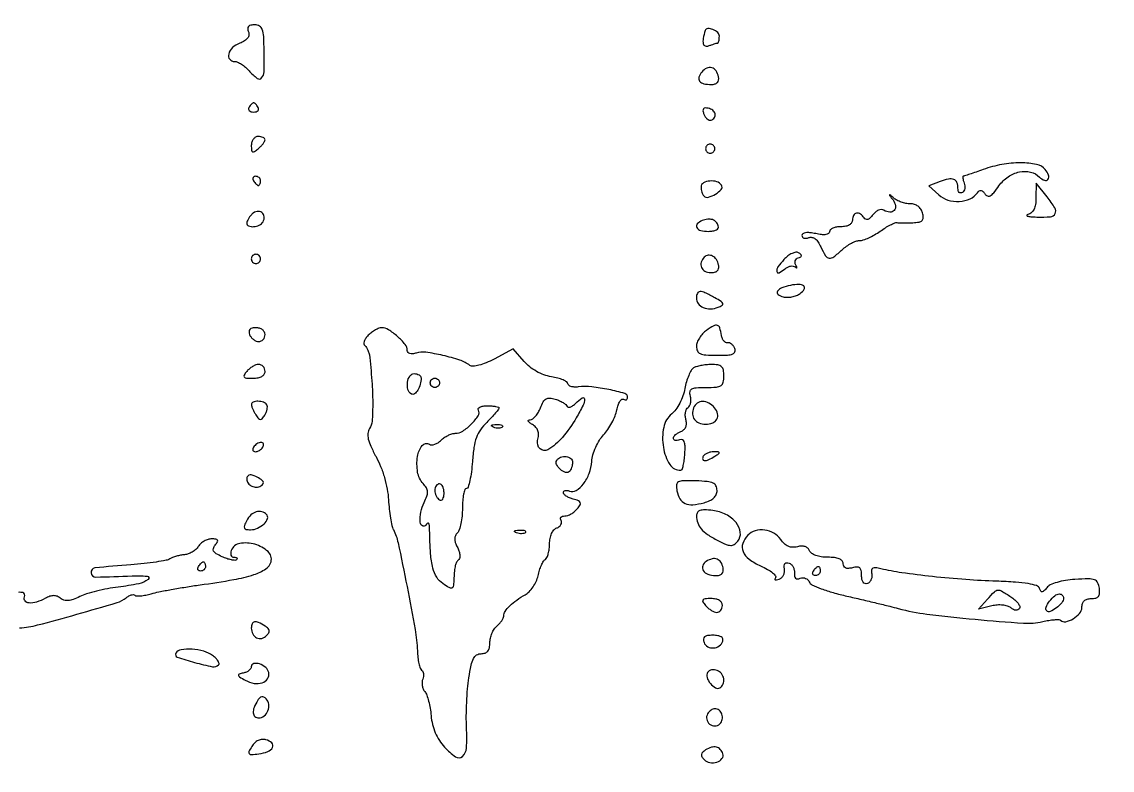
# Model space of a CAD drawing. Extents: x 0 to 4160, y 0 to 3120.
# Drawn here: x 3334 to 3571.6, y 1508.6 to 1671.6 of the extents above; entities that cross this region are included whole.
import ezdxf

# ---------------------------------------------------------------- set-up
doc = ezdxf.new("R2010")
doc.units = 0

msp = doc.modelspace()

# ---------------------------------------------------------------- linework, layer by layer
for points in [[(4159.499279, 606.274193, 0.000001), (4159.667734, 974.478125, 0.000057), (4159.806661, 1380.08378, 0.000034), (4159.883999, 1862.25), (4160, 3120), (3296.563358, 3120), (2433.126717, 3120)], [(757.647081, 3119.740147, 0.000002), (520.492565, 3119.487217, 0.4139)], [(1964.75, 0.149832, 0.000016), (2717.930904, 0.232101, 0.000028), (3351.473438, 0.357111)], [(3333.5, 1539.59841, 0.044841), (3337.420825, 1540.254184, 0.005312), (3345.944679, 1542.576262, 0.003169), (3354.762386, 1545.139821, 0.101208), (3356.733245, 1546.193576, -0.043219), (3357.277152, 1546.570767, -0.059604), (3357.823913, 1546.802508, -0.075097), (3358.291785, 1546.864585, -0.194238), (3358.599439, 1546.733894, 0.194146), (3358.987418, 1546.569001, 0.026825), (3359.880784, 1546.600533, 0.027507), (3360.984194, 1546.760442, 0.020097), (3362.18757, 1547.053794, -0.019977), (3363.842072, 1547.457539, -0.005028), (3366.566868, 1547.97972, -0.005124), (3369.69618, 1548.513795, -0.005148), (3372.831062, 1548.982764, 0.008651), (3380.192774, 1550.13685, 0.035549), (3384.571938, 1551.226504, 0.06412), (3387.157755, 1552.453369, 0.188161), (3388.29518, 1554.020767, 0.27924), (3387.636662, 1556.236969, 0.115113), (3384.790686, 1557.821958, 0.111876), (3381.481857, 1558.007776, 0.265396), (3379.638374, 1556.5, 0.066923), (3379.502351, 1555.926204, 0.114556), (3379.565342, 1555.440625, 0.152337), (3379.813169, 1555.120954, 0.153432), (3380.198051, 1555, -0.046371), (3380.597523, 1554.962873, -0.137582), (3380.841971, 1554.842127, -0.260149), (3380.902298, 1554.665735, -0.152649), (3380.795893, 1554.462559, -0.217024), (3380.429849, 1554.325624, -0.033915), (3379.646286, 1554.433845, -0.032517), (3378.68027, 1554.701262, -0.023117), (3377.637042, 1555.119513, -0.02549), (3376.36153, 1555.78112, -0.127045), (3375.794147, 1556.344884, -0.218263), (3375.7308, 1556.939817, -0.092516), (3376.13026, 1557.656954, 0.036874), (3376.614661, 1558.336895, 0.271892), (3376.620151, 1558.719586, 0.238184), (3376.279918, 1558.94569, 0.02973), (3375.36733, 1559, 0.076238), (3374.57193, 1558.878011, 0.052694), (3373.735166, 1558.514671, 0.052293), (3372.985236, 1557.979927, 0.07115), (3372.447599, 1557.347815, -0.069768), (3371.903698, 1556.704763, -0.047909), (3371.132791, 1556.138321, -0.047817), (3370.265974, 1555.727717, -0.068426), (3369.435133, 1555.550475, 0.028412), (3368.591722, 1555.439912, 0.021782), (3367.686572, 1555.227296, 0.022224), (3366.854792, 1554.952843, 0.047642), (3366.249382, 1554.654126, -0.092257), (3365.420116, 1554.332883, -0.008669), (3363.256295, 1553.96534, -0.01088), (3360.638796, 1553.625379, -0.00835), (3357.766963, 1553.364188, 0.007584), (3349.928703, 1552.663397, 0.411915), (3349.070946, 1551.613437, 0.391924), (3350.118156, 1550.681424, 0.007543), (3358, 1550.956422, -0.0362), (3361.281524, 1550.882879, -0.670163), (3361.500061, 1550.16416, -0.123468), (3359.472837, 1549.211149, -0.01857), (3355, 1548.504826, 0.016649), (3352.681634, 1548.147842, 0.014186), (3350.263801, 1547.621249, 0.014418), (3348.090493, 1547.015906, 0.038763), (3346.600173, 1546.424156, -0.026858), (3345.178372, 1545.820084, -0.066085), (3344.072309, 1545.577303, -0.091891), (3343.17782, 1545.666303, -0.102933), (3342.414095, 1546.071295, 0.077158), (3341.708363, 1546.493098, 0.096619), (3340.961135, 1546.638402, 0.081881), (3340.120458, 1546.499301, 0.041028), (3339.129664, 1546.069394, -0.044541), (3337.190381, 1545.244046, -0.094053), (3335.574745, 1545.039724, -0.211013), (3334.71686, 1545.483822, -0.266985), (3334.581065, 1546.350657, 0.175712), (3334.592133, 1546.947741, 0.258609), (3334.211865, 1547.291717, 0.084389), (3333.253791, 1547.350061, 0.013396)]]:
    msp.add_lwpolyline(points, format="xyb")
for points in [[(3383.373911, 1669.467987, -0.123337), (3383.462114, 1668.74244, -0.132882), (3383.192317, 1668.083607, -0.096389), (3382.533709, 1667.499264, -0.042579), (3381.4809, 1666.992738, 0.097296), (3379.919965, 1666.019968, 0.136424), (3379.068281, 1664.625648, 0.242079), (3379.292533, 1663.507057, 0.228329), (3380.345012, 1663, -0.105367), (3380.98636, 1662.863329, -0.036283), (3381.826608, 1662.4125, -0.034148), (3382.70814, 1661.765355, -0.033439), (3383.5, 1661, 0.041555), (3385.305516, 1659.310654, 0.408084), (3386.246453, 1659.410581, 0.166137), (3386.765284, 1660.785572, 0.011432), (3386.801891, 1665, 0.008798), (3386.693012, 1668.425537, 0.070098), (3386.3959, 1669.975974, 0.180148), (3385.787365, 1670.71967, 0.132912), (3384.75142, 1671, 0.050785), (3383.896311, 1670.912921, 0.160221), (3383.402828, 1670.629907, 0.196384), (3383.231625, 1670.152783, 0.080948)], [(3482.923489, 1669.75, 0.025201), (3482.478799, 1667.98343, 0.103804), (3482.490488, 1666.886664, 0.260728), (3482.914846, 1666.410204, 0.176675), (3483.658912, 1666.422607, -0.0085), (3484.265661, 1666.64368, -0.010175), (3484.84443, 1666.830391, -0.009031), (3485.336313, 1666.968458, -0.063984), (3485.581787, 1667, 0.281131), (3485.743194, 1667.098541, 0.050709), (3485.87715, 1667.440625, 0.041645), (3485.969675, 1667.925219, 0.026361), (3486, 1668.5, 0.214838), (3485.637516, 1669.304685, 0.084798), (3484.581941, 1669.959322, 0.099615), (3483.481816, 1670.167882, 0.326564)], [(3482.158761, 1660.691296, 0.095224), (3481.554812, 1659.593217, 0.247694), (3481.705076, 1658.731511, 0.178066), (3482.598885, 1658.171013, 0.051962), (3484.239991, 1658, 0.066169), (3485.040249, 1658.106371, 0.137579), (3485.576558, 1658.4262, 0.152048), (3485.836009, 1658.952728, 0.087123), (3485.823324, 1659.667134, 0.099168), (3485.285623, 1660.978027, 0.179732), (3484.359912, 1661.650414, 0.184943), (3483.240542, 1661.545752, 0.105157)], [(3383.5, 1653, 0.146489), (3383.397987, 1652.620597, 0.191582), (3383.538811, 1652.29375, 0.134005), (3383.925364, 1652.072951, 0.063222), (3384.5, 1652, 0.063222), (3385.074636, 1652.072951, 0.134005), (3385.461189, 1652.29375, 0.191582), (3385.602013, 1652.620597, 0.146489), (3385.5, 1653, 0.025622), (3385.235369, 1653.382847, 0.032351), (3384.951311, 1653.70625, 0.033983), (3384.686704, 1653.937141, 0.163822), (3384.5, 1654, 0.163822), (3384.313296, 1653.937141, 0.033983), (3384.048689, 1653.70625, 0.032351), (3383.764631, 1653.382847, 0.025622)], [(3482.626714, 1651.530385, 0.055764), (3482.93439, 1650.936235, 0.07296), (3483.343966, 1650.483049, 0.090133), (3483.787707, 1650.234569, 0.16457), (3484.198207, 1650.232736, 0.160765), (3484.931061, 1650.779007, 0.216905), (3485.0806, 1651.581414, 0.172162), (3484.561494, 1652.366996, 0.110591), (3483.556328, 1652.822649, 0.063478), (3482.893064, 1652.874843, 0.228595), (3482.53038, 1652.677779, 0.200672), (3482.430496, 1652.246378, 0.049503)], [(3384, 1644.710889, 0.024807), (3384.050821, 1643.687166, 0.263084), (3384.28261, 1643.358137, 0.264713), (3384.682787, 1643.3882, 0.025052), (3385.5, 1644, 0.025778), (3386.074172, 1644.528781, 0.030189), (3386.559375, 1645.088027, 0.031446), (3386.904084, 1645.60131, 0.132905), (3387, 1645.955778, 0.199516), (3386.887123, 1646.227394, 0.085332), (3386.559375, 1646.457843, 0.065335), (3386.074157, 1646.614389, 0.045432), (3385.5, 1646.666667, 0.129492), (3384.927966, 1646.515993, 0.100696), (3384.440625, 1646.092157, 0.088825), (3384.112897, 1645.45814, 0.075115)], [(3483, 1644, 0.099038), (3483.076342, 1643.618362, 0.097945), (3483.29375, 1643.29375, 0.097945), (3483.618362, 1643.076342, 0.099038), (3484, 1643, 0.099038), (3484.381638, 1643.076342, 0.097945), (3484.70625, 1643.29375, 0.097945), (3484.923658, 1643.618362, 0.099038), (3485, 1644, 0.099038), (3484.923658, 1644.381638, 0.097945), (3484.70625, 1644.70625, 0.097945), (3484.381638, 1644.923658, 0.099038), (3484, 1645, 0.099038), (3483.618362, 1644.923658, 0.097945), (3483.29375, 1644.70625, 0.097945), (3483.076342, 1644.381638, 0.099038)], [(3543.5, 1639.471164, -0.002341), (3541.941348, 1638.917872, -0.003473), (3540.570135, 1638.448999, -0.001562), (3539.39742, 1638.061145, -0.068641), (3539.143011, 1638.015056, 0.38719), (3539.041467, 1637.914406, 0.047341), (3539.056362, 1637.573205, 0.036691), (3539.158833, 1637.096155, 0.020371), (3539.349337, 1636.532025, -0.066719), (3539.493102, 1635.926665, -0.072258), (3539.466258, 1635.321649, -0.081026), (3539.279146, 1634.809536, -0.126981), (3538.956326, 1634.473008, -0.140339), (3538.593297, 1634.370691, -0.191249), (3538.280921, 1634.49621, -0.138024), (3538.070016, 1634.850883, -0.065634), (3538, 1635.381966, 0.093016), (3537.763901, 1636.640112, 0.212965), (3537.092629, 1637.304357, 0.143653), (3535.91924, 1637.392671, 0.03768), (3534.090272, 1636.855724), (3531.680545, 1635.946274), (3533.823443, 1633.949861, 0.116063), (3535.790022, 1632.826657, 0.085628), (3538.288827, 1632.532951, 0.088851), (3540.656298, 1633.089965, 0.141529), (3542.25, 1634.403972, -0.07782), (3542.640869, 1634.819, -0.205657), (3543.02764, 1634.919566, -0.165225), (3543.42834, 1634.711584, -0.047921), (3543.866118, 1634.157609, 0.158919), (3544.407876, 1633.717178, 0.225131), (3545.017821, 1633.763306, 0.091519), (3545.796119, 1634.420042, 0.017152), (3546.934212, 1635.907609, -0.08601), (3548.929181, 1637.882826, -0.099413), (3551.378301, 1638.949188, -0.112447), (3553.810469, 1638.921277, -0.138365), (3555.783333, 1637.816667, 0.101626), (3556.848137, 1637.114707, 0.339885), (3557.602521, 1637.327542, 0.255371), (3557.732776, 1638.248593, 0.083483), (3557.020056, 1639.475834, 0.173455), (3555.140367, 1640.588772, 0.047895), (3551.669731, 1640.920779, 0.04416), (3547.552569, 1640.555006, 0.042254)], [(3384.5, 1637, 0.029505), (3384.768994, 1636.617226, 0.035638), (3385.066025, 1636.29375, 0.038439), (3385.34829, 1636.065539, 0.151918), (3385.559017, 1636, 0.210953), (3385.727648, 1636.07446, 0.081139), (3385.870461, 1636.29375, 0.061769), (3385.967655, 1636.617151, 0.042167), (3386, 1637, 0.105053), (3385.918938, 1637.381556, 0.099167), (3385.688914, 1637.70625, 0.09642), (3385.345238, 1637.923877, 0.093332), (3384.940983, 1638, 0.108972), (3384.586039, 1637.921712, 0.182303), (3384.3746, 1637.70625, 0.161196), (3384.343488, 1637.3821, 0.082592)], [(3482, 1635.666667, 0.041747), (3482.046572, 1635.109847, 0.036035), (3482.185498, 1634.539502, 0.03767), (3482.389115, 1634.038853, 0.081132), (3482.631483, 1633.70185, 0.268987), (3483.611265, 1633.44135, 0.070989), (3485.159064, 1634.109313, 0.075887), (3486.394624, 1635.151355, 0.329241), (3486.468991, 1636.050173, 0.184064), (3485.479571, 1636.807293, 0.093955), (3483.90031, 1636.968546, 0.106703), (3482.512928, 1636.542104, 0.27138)], [(3555.004967, 1633.323324, -0.035013), (3554.900691, 1631.86864, -0.077238), (3554.576927, 1630.80594, -0.104374), (3554.026768, 1630.093976, -0.112799), (3553.25, 1629.689326, 0.212087), (3553.023353, 1629.508434, 0.471639), (3553.098289, 1629.332266, 0.052), (3553.86947, 1629.189299, 0.011996), (3555.190983, 1629.116001, 0.027505), (3558.166813, 1629.186176, 0.261674), (3559.185686, 1629.869024, 0.263837), (3559.127753, 1631.089343, 0.027866), (3557.409781, 1633.500495), (3555.009934, 1636.5)], [(3523.846786, 1632.839028, -0.116524), (3524.397058, 1631.584205, -0.231134), (3524.111036, 1630.562749, -0.235041), (3523.136524, 1630.1715, -0.118971), (3521.848296, 1630.593758, 0.148758), (3521.313315, 1630.735058, 0.08958), (3520.667043, 1630.59338, 0.075248), (3520.008991, 1630.194703, 0.061203), (3519.444297, 1629.592934, -0.040404), (3518.869889, 1628.927532, -0.112507), (3518.348092, 1628.604864, -0.187872), (3517.901606, 1628.623477, -0.152195), (3517.536984, 1628.940159, 0.101019), (3516.765007, 1629.760673, 0.199147), (3515.906636, 1629.95385, 0.22916), (3515.249822, 1629.482632, 0.125129), (3515, 1628.5, -0.140575), (3514.822179, 1627.88002, -0.118484), (3514.333333, 1627.4, -0.088208), (3513.543379, 1627.09863, -0.04716), (3512.5, 1627, 0.041259), (3511.542824, 1626.920882, 0.06074), (3510.734375, 1626.68291, 0.079851), (3510.185496, 1626.333442, 0.21431), (3510, 1625.920545, -0.251119), (3509.784926, 1625.519319, -0.112318), (3509.207808, 1625.300129, -0.063474), (3508.268883, 1625.288396, -0.025486), (3507, 1625.5, 0.02594), (3505.753353, 1625.706732, 0.06044), (3504.808428, 1625.69892, 0.103291), (3504.216223, 1625.492859, 0.263371), (3504, 1625.11084, 0.165518), (3504.119802, 1624.758855, 0.151022), (3504.433797, 1624.537104, 0.10869), (3504.911603, 1624.489847, 0.062195), (3505.476756, 1624.629454, -0.142373), (3506.18072, 1624.688416, -0.113691), (3506.877266, 1624.372588, -0.082079), (3507.539191, 1623.669006, -0.040919), (3508.137271, 1622.598069, 0.028293), (3509.142425, 1620.686511, 0.229331), (3509.947894, 1620.159643, 0.200748), (3510.931611, 1620.4296, 0.021494), (3512.769625, 1622, -0.033938), (3513.711908, 1622.765382, -0.032043), (3514.766765, 1623.4125, -0.033654), (3515.775753, 1623.861776, -0.088136), (3516.553816, 1624, 0.081254), (3517.373707, 1624.134124, 0.024977), (3518.544285, 1624.593878, 0.024262), (3519.823263, 1625.247918, 0.024393), (3521.030492, 1626.021712, -0.015575), (3522.177356, 1626.785671, -0.020252), (3523.275147, 1627.408383, -0.018333), (3524.212358, 1627.848255, -0.144087), (3524.684863, 1627.903291, 0.034787), (3525.156282, 1627.855657, 0.006226), (3526.040865, 1627.839108, 0.006697), (3527.079607, 1627.846525, 0.006004), (3528.15638, 1627.881579, 0.030976), (3529.512159, 1628.026494, 0.154581), (3530.183976, 1628.372118, 0.204463), (3530.430294, 1628.979022, 0.05956), (3530.289749, 1630, 0.08173), (3529.923051, 1630.823624, 0.088329), (3529.319363, 1631.46111, 0.086162), (3528.51912, 1631.862105, 0.073286), (3527.583369, 1632, -0.048699), (3526.644668, 1632.091646, -0.035224), (3525.629594, 1632.367188, -0.035827), (3524.693323, 1632.770902, -0.062455), (3523.998228, 1633.25, 0.002125), (3523.165654, 1633.986102, 0.526174), (3523.083651, 1633.96525, 0.253244), (3523.102531, 1633.834131, 0.001552)], [(3384.2, 1629.8, 0.030136), (3383.740756, 1629.28179, 0.031128), (3383.3525, 1628.7175, 0.032763), (3383.080761, 1628.188996, 0.102712), (3383, 1627.8, 0.306585), (3383.413821, 1627.188547, 0.115882), (3384.48623, 1627.026342, 0.089934), (3385.737757, 1627.359282, 0.145471), (3386.553851, 1628.087132, 0.166422), (3386.805935, 1629.194882, 0.212009), (3386.287295, 1630.092572, 0.201298), (3385.245754, 1630.3384, 0.156226)], [(3482.25, 1628.333333, 0.104495), (3481.193609, 1627.627946, 0.334991), (3481.092635, 1626.839276, 0.205092), (3481.938054, 1626.200476, 0.0607), (3483.583333, 1626, 0.038154), (3484.610835, 1626.078521, 0.086414), (3485.347269, 1626.326613, 0.146345), (3485.730167, 1626.711485, 0.206343), (3485.770833, 1627.1875, 0.105913), (3485.265195, 1628.044994, 0.128789), (3484.482895, 1628.547307, 0.110386), (3483.456004, 1628.644899, 0.063931)], [(3384, 1620, 0.099038), (3384.076342, 1619.618362, 0.097945), (3384.29375, 1619.29375, 0.097945), (3384.618362, 1619.076342, 0.099038), (3385, 1619, 0.099038), (3385.381638, 1619.076342, 0.097945), (3385.70625, 1619.29375, 0.097945), (3385.923658, 1619.618362, 0.099038), (3386, 1620, 0.099038), (3385.923658, 1620.381638, 0.097945), (3385.70625, 1620.70625, 0.097945), (3385.381638, 1620.923658, 0.099038), (3385, 1621, 0.099038), (3384.618362, 1620.923658, 0.097945), (3384.29375, 1620.70625, 0.097945), (3384.076342, 1620.381638, 0.099038)], [(3482.6875, 1620.354167, 0.124772), (3482.041598, 1619.269613, 0.171832), (3482.09946, 1618.146265, 0.172015), (3482.851167, 1617.310506, 0.125046), (3484.073324, 1617, 0.055584), (3484.971988, 1617.100212, 0.135583), (3485.554312, 1617.412036, 0.162135), (3485.832418, 1617.935737, 0.089805), (3485.823324, 1618.667134, 0.095165), (3485.356184, 1619.832231, 0.127216), (3484.523492, 1620.602763, 0.157051), (3483.554674, 1620.781077, 0.16545)], [(3500.070173, 1619.844947, 0.031785), (3498.779426, 1618.26977, 0.188789), (3498.521309, 1617.257811, 0.520132), (3499.018403, 1616.993876, 0.055452), (3500.317843, 1617.848823, -0.05874), (3500.901203, 1618.227182, -0.070179), (3501.523085, 1618.431823, -0.082657), (3502.086732, 1618.43906, -0.147039), (3502.502335, 1618.241324, 0.036272), (3502.77886, 1618.025129, 0.488487), (3502.88447, 1618.059862, 0.200711), (3502.874877, 1618.244561, 0.017951), (3502.654095, 1618.66459, -0.096077), (3502.492259, 1619.139737, -0.117747), (3502.537889, 1619.605264, -0.122024), (3502.785932, 1619.988049, -0.108228), (3503.194515, 1620.231505, 0.043213), (3503.721147, 1620.459221, 0.259854), (3503.875799, 1620.701651, 0.236453), (3503.756929, 1620.978933, 0.036978), (3503.260359, 1621.339089, 0.184051), (3502.67544, 1621.451306, 0.065979), (3501.852525, 1621.191104, 0.054417), (3500.938446, 1620.634769, 0.04135)], [(3501.5, 1614.226999, 0.036463), (3499.599075, 1613.679504, 0.161966), (3498.70333, 1612.963316, 0.385723), (3498.814807, 1612.277286, 0.104795), (3499.887437, 1611.739687, 0.066475), (3500.785256, 1611.628673, 0.044999), (3501.812565, 1611.731403, 0.044946), (3502.806656, 1612.016653, 0.06562), (3503.605015, 1612.45313, 0.092283), (3504.490684, 1613.393637, 0.376944), (3504.383058, 1614.107613, 0.187103), (3503.360755, 1614.458126, 0.042002)], [(3481, 1611.468615, 0.164209), (3481.407025, 1610.262679, 0.130906), (3482.498355, 1609.416669, 0.107447), (3484.062581, 1609.123879, 0.085516), (3485.75, 1609.465325, 0.039178), (3486.639606, 1609.893502, 0.362555), (3486.77494, 1610.266258, 0.169159), (3486.418854, 1610.704343, 0.011254), (3485, 1611.536878, 0.014972), (3482.867639, 1612.64209, 0.116854), (3481.782335, 1612.879763, 0.295706), (3481.209988, 1612.494811, 0.101265)], [(3383.638374, 1603.5, 0.074185), (3383.962529, 1602.926569, 0.064359), (3384.454091, 1602.440625, 0.06686), (3385.031441, 1602.111903, 0.096313), (3385.606989, 1602, 0.106859), (3386.13847, 1602.114899, 0.099462), (3386.590803, 1602.440625, 0.095925), (3386.894051, 1602.92737, 0.091732), (3387, 1603.5, 0.130258), (3386.848362, 1604.072192, 0.100732), (3386.421897, 1604.559511, 0.088591), (3385.783784, 1604.887182, 0.074555), (3385.031385, 1605, 0.051069), (3384.183769, 1604.9132, 0.155809), (3383.68592, 1604.632608, 0.195231), (3383.507681, 1604.163102, 0.086117)], [(3409.49754, 1603.354683, 0.043763), (3408.931984, 1602.6804, 0.071299), (3408.595599, 1602.015052, 0.102743), (3408.528528, 1601.46333, 0.225661), (3408.73755, 1601.104683, -0.105023), (3409.091961, 1600.733501, -0.039378), (3409.422258, 1600.090126, -0.036861), (3409.682439, 1599.30995, -0.036857), (3409.825246, 1598.5, -0.008702), (3410.308554, 1592.721007, -0.017254), (3410.453501, 1588.125258, -0.018284), (3410.31617, 1584.653897, -0.121123), (3409.779178, 1583.018016, 0.113034), (3409.418831, 1581.976644, 0.083616), (3409.490722, 1580.755889, 0.052968), (3410.036522, 1579.170206, 0.016564), (3411.177713, 1576.926203, -0.03181), (3412.179096, 1574.799095, -0.023746), (3413.016703, 1572.344989, -0.023789), (3413.61601, 1569.82917, -0.032468), (3413.898121, 1567.516276, 0.012625), (3414.063477, 1565.497092, 0.013862), (3414.327161, 1563.551115, 0.013365), (3414.64212, 1561.905737, 0.06534), (3414.963129, 1561.016276, -0.067045), (3415.977938, 1558.174228, -0.003462), (3417.93756, 1548.612493, -0.005023), (3419.691514, 1539.249077, -0.034401), (3420.18921, 1534.587026, 0.019563), (3420.300001, 1533.145308, 0.026064), (3420.519543, 1531.850306, 0.025172), (3420.803363, 1530.82631, 0.175908), (3421.119939, 1530.425874, -0.150193), (3421.38063, 1530.128081, -0.077018), (3421.512883, 1529.644907, -0.065354), (3421.502856, 1529.057958, -0.054755), (3421.34445, 1528.45524, 0.078462), (3421.204078, 1527.796021, 0.056031), (3421.248444, 1527.041641, 0.055728), (3421.46012, 1526.311106, 0.074978), (3421.815521, 1525.722283, -0.087179), (3422.237961, 1524.982431, -0.022626), (3422.644272, 1523.667285, -0.022307), (3422.97747, 1522.102452, -0.021106), (3423.177397, 1520.485018, 0.04036), (3423.485646, 1518.592423, 0.040932), (3424.093145, 1516.783184, 0.041212), (3424.982421, 1515.108483, 0.042155), (3426.128432, 1513.61585, 0.055986), (3428.499354, 1511.53682, 0.346743), (3430.009065, 1511.626751, 0.1998), (3430.885642, 1513.444416, 0.025692), (3430.901422, 1517.861899, -0.014588), (3430.854108, 1520.401764, -0.009025), (3430.939473, 1523.385995, -0.00905), (3431.130551, 1526.332987, -0.016068), (3431.409695, 1528.75, -0.013879), (3431.892129, 1531.480596, -0.0676), (3432.41129, 1532.959409, -0.136357), (3433.110194, 1533.719229, -0.139925), (3434.093838, 1534, 0.083108), (3434.956532, 1534.144391, 0.141771), (3435.549567, 1534.561825, 0.119523), (3435.891012, 1535.291108, 0.050032), (3436, 1536.377555, -0.055078), (3436.110678, 1537.379233, -0.043151), (3436.440625, 1538.42239, -0.044437), (3436.925329, 1539.350236, -0.077115), (3437.5, 1540, 0.034033), (3438.07401, 1540.546404, 0.035584), (3438.559375, 1541.157967, 0.038054), (3438.897511, 1541.743571, 0.112363), (3439, 1542.193873, -0.150337), (3439.312133, 1543.208517, -0.048493), (3440.329456, 1544.431659, -0.041738), (3441.833634, 1545.690066, -0.03047), (3443.689354, 1546.833747, 0.077881), (3444.560209, 1547.491449, 0.043408), (3445.399788, 1548.52599, 0.042008), (3446.085282, 1549.74858, 0.052759), (3446.495655, 1550.980215, -0.023264), (3446.815449, 1552.16931, -0.027006), (3447.231671, 1553.26432, -0.027573), (3447.678253, 1554.138335, -0.123045), (3448.076937, 1554.547549, 0.150189), (3448.433113, 1554.954409, 0.039059), (3448.72885, 1555.78294, 0.036113), (3448.932102, 1556.825314, 0.030104), (3449, 1557.952028, -0.047393), (3449.110999, 1559.120439, -0.059521), (3449.440836, 1560.15607, -0.069384), (3449.942463, 1560.945998, -0.125671), (3450.563382, 1561.385948, 0.069381), (3451.114498, 1561.690575, 0.099723), (3451.484691, 1562.105471, 0.123594), (3451.617935, 1562.562314, 0.148943), (3451.504365, 1562.992937, -0.123111), (3451.382297, 1563.375874, -0.188039), (3451.486789, 1563.704175, -0.150214), (3451.815158, 1563.925332, -0.073763), (3452.318538, 1564, 0.086019), (3452.961906, 1564.111509, 0.043615), (3453.711143, 1564.455493, 0.041611), (3454.443453, 1564.957304, 0.048574), (3455.042006, 1565.550615, 0.036131), (3455.656748, 1566.41081, 0.239765), (3455.696411, 1566.920793, 0.206411), (3455.302728, 1567.303042, 0.026951), (3454.164451, 1567.667246, -0.034635), (3453.335835, 1567.946466, -0.046461), (3452.635808, 1568.317266, -0.05477), (3452.149014, 1568.718547, -0.195423), (3452, 1569.085247, -0.183538), (3452.107196, 1569.367438, -0.147452), (3452.385722, 1569.538945, -0.100547), (3452.81031, 1569.563904, -0.056235), (3453.313096, 1569.433348, 0.231489), (3454.819316, 1569.567083, 0.095332), (3456.381571, 1570.97536, 0.074868), (3457.622833, 1573.260269, 0.068139), (3458.188045, 1575.884802, -0.052713), (3458.453135, 1577.330272, -0.032749), (3459.048559, 1578.950465, -0.032635), (3459.855619, 1580.489757, -0.049856), (3460.764659, 1581.691071, 0.03748), (3461.697388, 1582.86239, 0.025972), (3462.576375, 1584.31022, 0.026286), (3463.278884, 1585.79805, 0.047832), (3463.666774, 1587.083868, -0.031471), (3463.950961, 1588.150797, -0.058285), (3464.332077, 1588.961017, -0.093478), (3464.742283, 1589.407992, -0.308084), (3465.121754, 1589.424752, 0.08735), (3465.457128, 1589.291065, 0.166214), (3465.742015, 1589.326676, 0.178703), (3465.931855, 1589.525076, 0.102779), (3466, 1589.853085, 0.335596), (3465.37388, 1590.680873, 0.017283), (3461.910297, 1591.532482, 0.025724), (3458.186273, 1592.114733, 0.053469), (3455.25, 1592.105402, -0.039611), (3454.388216, 1592.078823, -0.062607), (3453.660937, 1592.206213, -0.087054), (3453.169808, 1592.457002, -0.235464), (3453, 1592.797592, 0.258029), (3452.778553, 1593.198135, 0.039915), (3451.944694, 1593.63323, 0.036082), (3450.783815, 1594.029567, 0.024003), (3449.40747, 1594.321303, -0.047709), (3447.777136, 1594.748416, -0.039765), (3446.149352, 1595.497031, -0.039782), (3444.661371, 1596.493454, -0.047876), (3443.447745, 1597.659166), (3441.080551, 1600.414042), (3436.913498, 1598.189792, -0.02229), (3435.154968, 1597.349577, -0.036419), (3433.591608, 1596.816972, -0.042908), (3432.338745, 1596.602196, -0.183871), (3431.623222, 1596.807689, 0.08188), (3429.455912, 1597.935879, 0.022732), (3425.751476, 1598.9655, 0.021213), (3422.015181, 1599.657849, 0.112505), (3419.955841, 1599.485984, -0.04504), (3419.145919, 1599.307154, -0.104191), (3418.52812, 1599.356895, -0.16204), (3418.146598, 1599.623128, -0.161444), (3418, 1600.065317, 0.175191), (3417.530556, 1601.364004, 0.038297), (3415.848422, 1603.097787, 0.039198), (3413.894313, 1604.569803, 0.14277), (3412.418419, 1605, 0.093286), (3411.814166, 1604.886274, 0.035247), (3411.034241, 1604.516688, 0.033405), (3410.221265, 1603.98431, 0.034723)], [(3483.189668, 1604.420295, 0.05317), (3482.351981, 1603.689649, 0.046356), (3481.643215, 1602.766274, 0.048846), (3481.158739, 1601.79914, 0.091954), (3481, 1600.943296, 0.109251), (3481.219954, 1599.948662, 0.183342), (3481.824876, 1599.358719, 0.088423), (3483.037851, 1599.069819, 0.014359), (3485.468615, 1599, 0.012901), (3487.747647, 1599.058812, 0.077167), (3488.906997, 1599.300626, 0.215301), (3489.374996, 1599.767118, 0.18437), (3489.37376, 1600.468381, 0.062598), (3489.082009, 1601.013466, 0.071819), (3488.675505, 1601.441276, 0.082802), (3488.221024, 1601.690927, 0.137746), (3487.787981, 1601.718381, -0.177528), (3487.374409, 1601.77706, -0.098314), (3486.975559, 1602.105129, -0.076233), (3486.651269, 1602.653196, -0.054182), (3486.457872, 1603.341631, 0.029187), (3486.082419, 1604.989921, 0.247285), (3485.571837, 1605.519474, 0.213582), (3484.790412, 1605.439451, 0.022034)], [(3383, 1595.5, 0.037417), (3382.421153, 1594.685618, 0.333054), (3382.462368, 1594.27432, 0.193794), (3382.9439, 1594.044628, 0.015561), (3384.377555, 1594, 0.043099), (3385.488806, 1594.095966, 0.087038), (3386.312926, 1594.392996, 0.121072), (3386.816213, 1594.871861, 0.143291), (3387, 1595.5, 0.090674), (3386.895288, 1596.072657, 0.09558), (3386.595343, 1596.559375, 0.099644), (3386.14801, 1596.885048, 0.108083), (3385.622445, 1597, 0.086594), (3385.004766, 1596.892217, 0.04354), (3384.28386, 1596.559375, 0.041499), (3383.578122, 1596.073942, 0.048188)], [(3480.341783, 1596.232395, 0.124945), (3479.848964, 1595.709198, 0.028574), (3479.316298, 1594.605859, 0.02783), (3478.832716, 1593.225619, 0.023981), (3478.4772, 1591.730157, -0.040316), (3478.049756, 1590.161517, -0.032626), (3477.35105, 1588.562036, -0.033709), (3476.50512, 1587.165012, -0.069448), (3475.635416, 1586.232449, 0.175419), (3473.873059, 1583.305042, 0.088781), (3473.796733, 1578.944646, 0.100424), (3475.19814, 1575.218906, 0.270396), (3477.611778, 1573.954089, 0.30524), (3477.879064, 1574.152261, 0.025584), (3478.137195, 1575.020005, 0.027178), (3478.3518, 1576.175462, 0.017166), (3478.481868, 1577.54094, 0.017728), (3478.524837, 1579.246571, 0.08685), (3478.349519, 1580.191074, 0.219593), (3477.952104, 1580.585541, 0.180874), (3477.348914, 1580.580397, -0.055264), (3476.832371, 1580.4452, -0.099141), (3476.396244, 1580.467925, -0.146626), (3476.110208, 1580.639724, -0.186815), (3476, 1580.924396, -0.150133), (3476.115118, 1581.29914, -0.058109), (3476.473952, 1581.714792, -0.050708), (3476.996133, 1582.104564, -0.043396), (3477.613454, 1582.405163, 0.092993), (3478.255867, 1582.800676, 0.10945), (3478.667574, 1583.382951, 0.099132), (3478.819352, 1584.132456, 0.06458), (3478.707334, 1585.011156, -0.05094), (3478.582304, 1585.816681, -0.058153), (3478.632149, 1586.59469, -0.066946), (3478.838766, 1587.231272, -0.143392), (3479.180998, 1587.611863, 0.137726), (3479.524805, 1587.985763, 0.068242), (3479.737507, 1588.599746, 0.059764), (3479.795668, 1589.345489, 0.053607), (3479.680738, 1590.112859, -0.089787), (3479.605149, 1591.096622, -0.245588), (3479.978063, 1591.66081, -0.112361), (3480.937048, 1591.937941, -0.014385), (3483.09362, 1592, 0.016967), (3485.348295, 1592.076531, 0.12602), (3486.359362, 1592.409995, 0.199247), (3486.85076, 1593.115847, 0.053755), (3487, 1594.5, 0.046158), (3486.879639, 1595.801002, 0.16434), (3486.476531, 1596.521205, 0.149829), (3485.692659, 1596.887667, 0.036375), (3484.25, 1596.984687, 0.023602), (3483.112202, 1596.924598, 0.022555), (3481.967586, 1596.757385, 0.023162), (3480.972159, 1596.517497, 0.071092)], [(3421, 1594.081787, -0.066143), (3420.81354, 1592.678428, -0.068883), (3420.267537, 1591.393228, -0.094459), (3419.559613, 1590.598415, -0.31163), (3418.895215, 1590.564761, -0.188684), (3418.143128, 1591.566003, -0.102047), (3418.037059, 1593.126509, -0.112959), (3418.551314, 1594.490722, -0.251442), (3419.5, 1595, -0.05931), (3420.073654, 1594.931713, -0.078243), (3420.559375, 1594.730275, -0.096657), (3420.884702, 1594.432018, -0.16037)], [(3425, 1593, -0.099038), (3424.923658, 1592.618362, -0.097945), (3424.70625, 1592.29375, -0.097945), (3424.381638, 1592.076342, -0.099038), (3424, 1592, -0.099038), (3423.618362, 1592.076342, -0.097945), (3423.29375, 1592.29375, -0.097945), (3423.076342, 1592.618362, -0.099038), (3423, 1593, -0.099038), (3423.076342, 1593.381638, -0.097945), (3423.29375, 1593.70625, -0.097945), (3423.618362, 1593.923658, -0.099038), (3424, 1594, -0.099038), (3424.381638, 1593.923658, -0.097945), (3424.70625, 1593.70625, -0.097945), (3424.923658, 1593.381638, -0.099038)], [(3452.830357, 1587.876744, 0.272177), (3453.08163, 1587.6768, 0.122987), (3453.515662, 1587.722145, 0.071998), (3454.085613, 1588.028049, 0.037282), (3454.699405, 1588.556548, -0.048632), (3456.110767, 1589.717157, -0.588166), (3456.606156, 1589.464067, -0.127108), (3456.307334, 1588.113393, -0.014808), (3454.811176, 1585.376032, -0.042565), (3451.789214, 1581.097062, -0.08543), (3448.636218, 1578.439326, -0.332869), (3446.928429, 1578.632684, -0.27173), (3446.397362, 1580.447081, 0.04695), (3446.578435, 1581.628574, 0.094307), (3446.456751, 1582.560679, 0.107434), (3446.019147, 1583.304275, 0.074506), (3445.25577, 1583.916672, -0.026222), (3444.624019, 1584.330385, -0.128207), (3444.35652, 1584.658784, -0.387656), (3444.425109, 1584.872091, -0.12469), (3444.774751, 1584.969591, 0.155061), (3445.332974, 1585.161746, 0.054456), (3445.961751, 1585.745165, 0.047679), (3446.557943, 1586.582558, 0.040047), (3447.025527, 1587.567141, -0.036739), (3447.626715, 1588.854931, -0.134721), (3448.252631, 1589.490126, -0.154522), (3449.061805, 1589.669637, -0.053334), (3450.250776, 1589.434957, -0.028135), (3451.135982, 1589.104086, -0.032372), (3451.936333, 1588.68876, -0.034227), (3452.555927, 1588.254029, -0.13159)], [(3384.015313, 1588.25, 0.078687), (3384.084617, 1587.863584, 0.02093), (3384.315379, 1587.279688, 0.02069), (3384.637281, 1586.629313, 0.019985), (3385.015313, 1586, 0.026218), (3385.599576, 1585.20424, 0.218419), (3385.991201, 1585.012661, 0.230801), (3386.377891, 1585.189434, 0.029212), (3386.934017, 1585.952254, 0.045282), (3387.254827, 1586.566909, 0.04929), (3387.448838, 1587.212247, 0.055109), (3387.497356, 1587.792418, 0.132492), (3387.375, 1588.202254, 0.17428), (3386.657081, 1588.77352, 0.078366), (3385.453239, 1588.980939, 0.092609), (3384.387994, 1588.797555, 0.319236)], [(3438, 1587.545455, -0.171599), (3437.901113, 1587.265805, -0.007016), (3437.207708, 1586.43214, -0.011537), (3436.336293, 1585.460187, -0.007853), (3435.302836, 1584.393745, 0.04481), (3433.931152, 1582.751399, 0.064135), (3433.058922, 1581.068543, 0.051109), (3432.521808, 1578.946987, 0.018408), (3432.182645, 1575.848291, -0.014052), (3431.957009, 1573.606439, -0.022699), (3431.625438, 1571.717935, -0.018733), (3431.245859, 1570.271597, -0.330469), (3430.879809, 1570, 0.319958), (3430.537096, 1569.755681, 0.032591), (3430.258444, 1568.736875, 0.031199), (3430.06354, 1567.34821, 0.019268), (3430, 1565.7, -0.023248), (3429.919689, 1563.973707, -0.02674), (3429.679037, 1562.342162, -0.027305), (3429.330224, 1561.001342, -0.119639), (3428.907359, 1560.307359, 0.086856), (3428.47448, 1559.690795, 0.107253), (3428.318081, 1559.007943, 0.086397), (3428.447708, 1558.209264, 0.039554), (3428.872176, 1557.238842, -0.040507), (3429.224142, 1556.429983, -0.050743), (3429.409027, 1555.633402, -0.059553), (3429.41419, 1554.962646, -0.170146), (3429.214816, 1554.54815, 0.070196), (3428.742056, 1553.920075, 0.069064), (3428.458303, 1553.182298, 0.036427), (3428.280172, 1552.052913, 0.006194), (3428.125, 1549.878028, -0.025469), (3427.98918, 1548.645643, -0.29624), (3427.678556, 1548.303191, -0.201098), (3427.138099, 1548.378699, -0.012689), (3425.75, 1549.251082, -0.108225), (3424.398228, 1550.64873, -0.077557), (3423.552389, 1552.658855, -0.044851), (3423.071812, 1555.757809, -0.01108), (3422.855321, 1560.903292, 0.017806), (3422.797091, 1561.951451, 0.14215), (3422.622213, 1562.397669, 0.430006), (3422.361097, 1562.424571, 0.077073), (3422.005034, 1562.008145, -0.402511), (3421.291942, 1561.824632, -0.253167), (3420.797104, 1562.611416, -0.06632), (3420.947398, 1564.853399, -0.067809), (3421.680183, 1566.95977, 0.029681), (3422.270072, 1568.313797, 0.101392), (3422.412392, 1569.259167, 0.120552), (3422.161705, 1570.091277, 0.050793), (3421.465149, 1571.03851, -0.142923), (3420.246729, 1573.550301, -0.080904), (3420.225383, 1576.959429, -0.124885), (3421.237565, 1579.329124, -0.385624), (3422.807577, 1579.618924, 0.150062), (3423.313681, 1579.486632, 0.072222), (3423.979175, 1579.612151, 0.061655), (3424.694156, 1579.960854, 0.052167), (3425.347952, 1580.490809, -0.045457), (3426.041327, 1581.068396, -0.037057), (3426.875425, 1581.556675, -0.03842), (3427.71774, 1581.891868, -0.075626), (3428.428571, 1582, 0.145074), (3430.07911, 1582.489198, 0.052019), (3432.005792, 1584.047939, 0.052645), (3433.463962, 1585.845845, 0.290213), (3433.477458, 1587.036475, -0.275049), (3433.471357, 1587.400603, -0.149738), (3433.808603, 1587.716964, -0.077916), (3434.501001, 1587.931658, -0.036305), (3435.440983, 1588, -0.016707), (3436.421956, 1587.967212, -0.027249), (3437.248289, 1587.866477, -0.025965), (3437.866011, 1587.723333, -0.334491)], [(3480.380002, 1587.547887, 0.102222), (3480.154159, 1586.17181, 0.14986), (3480.558774, 1585.022766, 0.143656), (3481.555888, 1584.265767, 0.091251), (3483, 1584, 0.091051), (3484.546018, 1584.283886, 0.177222), (3485.481526, 1585.094517, 0.193607), (3485.626023, 1586.258499, 0.108865), (3484.963645, 1587.543805, 0.089928), (3483.728571, 1588.581349, 0.130339), (3482.359034, 1588.945834, 0.156731), (3481.165003, 1588.563297, 0.146896)], [(3438.729167, 1583.395833, -0.126455), (3438.402231, 1583.202593, -0.060344), (3437.916927, 1583.123424, -0.05415), (3437.359369, 1583.160852, -0.051402), (3436.8125, 1583.316886, -0.054073), (3436.395823, 1583.538436, -0.470617), (3436.37858, 1583.720685, -0.168741), (3436.670344, 1583.862007, -0.018894), (3437.416667, 1583.921053, -0.028489), (3438.112848, 1583.910055, -0.077125), (3438.592839, 1583.799335, -0.208169), (3438.77538, 1583.614691, -0.296942)], [(3384.5, 1579, 0.076764), (3384.338175, 1578.617617, 0.154201), (3384.357263, 1578.29375, 0.186277), (3384.550471, 1578.079239, 0.117858), (3384.881966, 1578, 0.085235), (3385.310186, 1578.073533, 0.053414), (3385.769763, 1578.29375, 0.051777), (3386.189439, 1578.617474, 0.064269), (3386.5, 1579, 0.076764), (3386.661825, 1579.382383, 0.154201), (3386.642737, 1579.70625, 0.186277), (3386.449529, 1579.920761, 0.117858), (3386.118034, 1580, 0.085235), (3385.689814, 1579.926467, 0.053414), (3385.230237, 1579.70625, 0.051777), (3384.810561, 1579.382526, 0.064269)], [(3482.5, 1577, 0.175918), (3482.366526, 1576.359022, 0.372932), (3482.722292, 1576.050802, 0.110887), (3483.680839, 1576.266028, 0.03301), (3485, 1577, 0.010223), (3485.842749, 1577.569384, 0.295079), (3485.935744, 1577.800669, 0.343021), (3485.761472, 1577.953006, 0.012098), (3484.809017, 1577.984687, 0.053738), (3484.116349, 1577.916365, 0.049393), (3483.433213, 1577.701752, 0.052761), (3482.859627, 1577.382022, 0.101161)], [(3454, 1575.666667, -0.043328), (3453.951488, 1575.107894, -0.036499), (3453.806715, 1574.531715, -0.038029), (3453.594469, 1574.022847, -0.078717), (3453.342009, 1573.675343, -0.287006), (3452.49822, 1573.480966, -0.097507), (3451.361689, 1574.142269, -0.093927), (3450.534193, 1575.203836, -0.262915), (3450.570027, 1576.113307, -0.16187), (3451.41368, 1576.818538, -0.126874), (3452.604554, 1576.965652, -0.145412), (3453.606629, 1576.520209, -0.219347)], [(3383, 1572.059017, 0.157003), (3383.29069, 1571.15609, 0.125625), (3384.077723, 1570.495964, 0.119043), (3385.121808, 1570.272314, 0.132676), (3386.106763, 1570.565983, 0.079241), (3386.524505, 1570.9263, 0.218762), (3386.625764, 1571.291912, 0.167837), (3386.417879, 1571.678736, 0.045108), (3385.856763, 1572.109687, 0.034982), (3384.650896, 1572.760408, 0.111115), (3383.758971, 1572.944544, 0.221678), (3383.220432, 1572.681713, 0.171775)], [(3424, 1569.559017, 0.061875), (3424.074167, 1568.961978, 0.051278), (3424.29375, 1568.359775, 0.053305), (3424.617164, 1567.842344, 0.08825), (3425, 1567.5, 0.202618), (3425.378123, 1567.441401, 0.181468), (3425.70625, 1567.66835, 0.104212), (3425.928459, 1568.195401, 0.047867), (3426, 1568.940983, 0.0466), (3425.926392, 1569.729059, 0.066561), (3425.70625, 1570.395164, 0.086673), (3425.381985, 1570.844577, 0.195654), (3425, 1571, 0.142666), (3424.61866, 1570.888931, 0.09965), (3424.29375, 1570.576711, 0.08433), (3424.074854, 1570.109818, 0.067639)], [(3476.763765, 1569.455453, 0.085239), (3477.415373, 1567.718783, 0.159102), (3478.526935, 1566.73157, 0.125029), (3480.218098, 1566.455368, 0.04364), (3482.665386, 1566.885801, 0.044266), (3483.898848, 1567.335769, 0.080231), (3484.784154, 1567.939352, 0.099241), (3485.313491, 1568.689586, 0.104532), (3485.5, 1569.571947, 0.116078), (3485.26835, 1570.556322, 0.173085), (3484.636915, 1571.163454, 0.083932), (3483.378349, 1571.49225, 0.014488), (3480.91003, 1571.638271, 0.009689), (3478.101853, 1571.668424, 0.119551), (3477.071982, 1571.409167, 0.265562), (3476.670363, 1570.778525, 0.059272)], [(3383, 1563, 0.024303), (3382.482562, 1561.908835, 0.200847), (3382.483753, 1561.371505, 0.259256), (3382.858684, 1561.077614, 0.039389), (3383.842372, 1561, 0.107553), (3385.363777, 1561.331094, 0.084269), (3386.764652, 1562.282725, 0.111272), (3387.521091, 1563.426489, 0.295172), (3387.324657, 1564.342009, 0.137563), (3386.284899, 1564.926325, 0.135692), (3385.086972, 1564.888989, 0.114596), (3383.923601, 1564.208772, 0.080703)], [(3481.015313, 1564.049199, 0.079448), (3481.283861, 1562.470043, 0.096229), (3482.027752, 1561.167419, 0.071094), (3483.401339, 1559.967293, 0.0257), (3485.649412, 1558.665868, 0.015544), (3487.461968, 1557.807472, 0.094815), (3488.468402, 1557.580149, 0.159868), (3489.229513, 1557.802291, 0.069371), (3490.017702, 1558.52133, 0.209019), (3490.56879, 1560.43334, 0.139776), (3489.649329, 1562.553245, 0.10505), (3487.439688, 1564.319984, 0.087452), (3484.552661, 1565.183645, 0.019386), (3482.781835, 1565.321074, 0.087479), (3481.758029, 1565.18115, 0.176705), (3481.216433, 1564.760691, 0.143661)], [(3443.729167, 1560.395833, -0.126455), (3443.402231, 1560.202593, -0.060344), (3442.916927, 1560.123424, -0.05415), (3442.359369, 1560.160852, -0.051402), (3441.8125, 1560.316886, -0.054073), (3441.395823, 1560.538436, -0.470617), (3441.37858, 1560.720685, -0.168741), (3441.670344, 1560.862007, -0.018894), (3442.416667, 1560.921053, -0.028489), (3443.112848, 1560.910055, -0.077125), (3443.592839, 1560.799335, -0.208169), (3443.77538, 1560.614691, -0.296942)], [(3492.2, 1559.8, 0.116389), (3491.107243, 1558.03223, 0.181433), (3491.172786, 1556.263268, 0.134454), (3492.481712, 1554.588184, 0.054865), (3494.995571, 1553.113346, -0.022376), (3496.474694, 1552.369996, -0.040535), (3497.598431, 1551.615208, -0.055613), (3498.261594, 1550.954426, -0.372644), (3498.245571, 1550.525333, 0.104904), (3498.08797, 1550.263419, 0.398044), (3498.159636, 1550.105066, 0.147686), (3498.46471, 1550.076024, 0.029456), (3499, 1550.216839, 0.106675), (3499.548528, 1550.537256, 0.086374), (3499.965906, 1551.078103, 0.082382), (3500.1901, 1551.753415, 0.084141), (3500.181807, 1552.459808, -0.054058), (3500.130911, 1553.169277, -0.157163), (3500.2966, 1553.625774, -0.212339), (3500.655638, 1553.818382, -0.103409), (3501.181807, 1553.748436, -0.109252), (3501.674173, 1553.442561, -0.076265), (3502.068616, 1552.918311, -0.07139), (3502.308251, 1552.262357, -0.073975), (3502.349653, 1551.573623, 0.061942), (3502.374969, 1550.872395, 0.171168), (3502.607988, 1550.444701, 0.194927), (3503.032759, 1550.290678, 0.082496), (3503.637507, 1550.414393, -0.092518), (3504.225846, 1550.522606, -0.096172), (3504.805032, 1550.408591, -0.09932), (3505.285169, 1550.091191, -0.105965), (3505.59246, 1549.619649, 0.197139), (3506.170641, 1549.006056, 0.016677), (3508.217938, 1548.1586, 0.020138), (3510.81904, 1547.299961, 0.014171), (3513.804606, 1546.536882, -0.001798), (3517.007523, 1545.80217, -0.001697), (3520.267603, 1545.030322, -0.001685), (3523.150592, 1544.327128, -0.005915), (3525, 1543.846141, 0.035465), (3531.22883, 1542.613508, 0.008493), (3541.718962, 1541.481663, 0.006437), (3552.267573, 1540.661225, 0.071766), (3556.46132, 1540.991276, -0.015003), (3557.813092, 1541.253802, -0.021277), (3559.029241, 1541.399542, -0.018115), (3560.016442, 1541.43954, -0.200022), (3560.374575, 1541.292092, 0.252597), (3561.479123, 1540.961812, 0.084233), (3563.103944, 1541.596429, 0.07882), (3564.519906, 1542.783622, 0.180869), (3565, 1544.067388, -0.078122), (3565.13242, 1544.909738, -0.127623), (3565.517714, 1545.516542, -0.121499), (3566.16541, 1545.878312, -0.066993), (3567.069551, 1546, 0.058734), (3568.056446, 1546.11633, 0.170392), (3568.626033, 1546.483197, 0.155275), (3568.872414, 1547.152023, 0.046519), (3568.819551, 1548.25, 0.079279), (3568.442369, 1549.472328, 0.193875), (3567.753349, 1550.089271, 0.092472), (3566.452632, 1550.302976, 0.010818), (3563.5, 1550.175308, 0.023848), (3561.438638, 1549.942349, 0.031261), (3559.590804, 1549.523851, 0.034313), (3558.128892, 1548.983867, 0.122524), (3557.351001, 1548.372305, -0.023976), (3556.741465, 1547.661213, -0.177819), (3556.348926, 1547.465632, -0.289465), (3556.039737, 1547.616225, -0.058169), (3555.767865, 1548.196997, 0.240475), (3555.136313, 1548.818271, 0.034454), (3553.317555, 1549.256273, 0.025707), (3550.540424, 1549.579985, 0.00838), (3546.416864, 1549.777559, -0.010824), (3539.723838, 1550.131043, -0.008333), (3532.439392, 1550.796333, -0.008277), (3525.752823, 1551.631752, -0.024328), (3521.198839, 1552.505186, 0.029449), (3520.057469, 1552.712008, 0.158994), (3519.447168, 1552.591488, 0.242629), (3519.171521, 1552.174791, 0.071605), (3519.198839, 1551.385636, -0.073183), (3519.220056, 1550.711522, -0.076908), (3519.044347, 1550.072052, -0.084394), (3518.704488, 1549.564527, -0.119559), (3518.25, 1549.27041, -0.161102), (3517.746698, 1549.261897, -0.164322), (3517.342379, 1549.555628, -0.107007), (3517.083117, 1550.16277, -0.047631), (3517, 1551.033298, 0.043856), (3516.905869, 1552.10443, 0.176221), (3516.582158, 1552.664375, 0.189083), (3515.991186, 1552.862853, 0.051555), (3515, 1552.710251, -0.047946), (3514.136109, 1552.570873, -0.120594), (3513.512551, 1552.681695, -0.169691), (3513.138214, 1553.031896, -0.121219), (3513, 1553.59362, 0.182516), (3512.771017, 1554.200019, 0.114431), (3512.146854, 1554.646377, 0.07047), (3511.097576, 1554.916796, 0.027888), (3509.606989, 1555, -0.034905), (3508.201651, 1555.098226, -0.051792), (3507.004692, 1555.395018, -0.063844), (3506.120731, 1555.848562, -0.151856), (3505.66816, 1556.422377, 0.115856), (3505.293272, 1556.973785, 0.107667), (3504.702605, 1557.318689, 0.088594), (3503.921493, 1557.426599, 0.054136), (3502.998494, 1557.289355, -0.072744), (3501.959663, 1557.174047, -0.094408), (3501.027269, 1557.385435, -0.086234), (3500.177159, 1557.946352, -0.051169), (3499.380619, 1558.866978, 0.109585), (3497.879739, 1560.241506, 0.098813), (3495.881629, 1560.917433, 0.102394), (3493.837305, 1560.764101, 0.127296)], [(3483.121885, 1554.095547, 0.166156), (3482.370007, 1553.160752, 0.235216), (3482.489366, 1552.117975, 0.161072), (3483.523701, 1551.289396, 0.089234), (3485.132341, 1551, 0.059009), (3485.996064, 1551.102291, 0.136471), (3486.562241, 1551.416783, 0.158752), (3486.833781, 1551.941402, 0.08881), (3486.823324, 1552.667134, 0.090929), (3486.342143, 1553.897057, 0.163488), (3485.516999, 1554.581424, 0.154957), (3484.411037, 1554.648784, 0.079538)], [(3374, 1553, -0.105053), (3373.918938, 1552.618444, -0.099167), (3373.688914, 1552.29375, -0.09642), (3373.345238, 1552.076123, -0.093332), (3372.940983, 1552, -0.108972), (3372.586039, 1552.078288, -0.182303), (3372.3746, 1552.29375, -0.161196), (3372.343488, 1552.6179, -0.082592), (3372.5, 1553, -0.029505), (3372.768994, 1553.382774, -0.035638), (3373.066025, 1553.70625, -0.038439), (3373.34829, 1553.934461, -0.151918), (3373.559017, 1554, -0.210953), (3373.727648, 1553.92554, -0.081139), (3373.870461, 1553.70625, -0.061769), (3373.967655, 1553.382849, -0.042167)], [(3508, 1552, -0.105053), (3507.918938, 1551.618444, -0.099167), (3507.688914, 1551.29375, -0.09642), (3507.345238, 1551.076123, -0.093332), (3506.940983, 1551, -0.108972), (3506.586039, 1551.078288, -0.182303), (3506.3746, 1551.29375, -0.161196), (3506.343488, 1551.6179, -0.082592), (3506.5, 1552, -0.029505), (3506.768994, 1552.382774, -0.035638), (3507.066025, 1552.70625, -0.038439), (3507.34829, 1552.934461, -0.151918), (3507.559017, 1553, -0.210953), (3507.727648, 1552.92554, -0.081139), (3507.870461, 1552.70625, -0.061769), (3507.967655, 1552.382849, -0.042167)], [(3549.526597, 1546.390616, -0.035727), (3550.424872, 1545.705668, -0.053405), (3551.090805, 1544.978106, -0.068988), (3551.448809, 1544.317671, -0.232181), (3551.402386, 1543.842058, -0.142957), (3551.070686, 1543.543277, -0.13315), (3550.620603, 1543.45928, -0.099505), (3550.082538, 1543.613186, -0.053995), (3549.506626, 1543.994501, 0.101142), (3548.788052, 1544.37882, 0.048531), (3547.757093, 1544.579813, 0.043902), (3546.563843, 1544.589132, 0.039739), (3545.345653, 1544.393323), (3542.5, 1543.700527), (3544.404988, 1545.850263, -0.013486), (3545.930459, 1547.480927, -0.173363), (3546.671271, 1547.837347, -0.161381), (3547.49402, 1547.657775, -0.011287)], [(3561, 1546.122445, -0.17682), (3560.630142, 1545.109282, -0.055171), (3559.439025, 1543.975998, -0.057489), (3558.113243, 1543.189476, -0.310978), (3557.333333, 1543.333333, -0.310978), (3557.189476, 1544.113243, -0.057489), (3557.975998, 1545.439025, -0.055171), (3559.109282, 1546.630142, -0.17682), (3560.122445, 1547, -0.099038), (3560.457353, 1546.933005, -0.097945), (3560.742218, 1546.742218, -0.097945), (3560.933005, 1546.457353, -0.099038)], [(3483, 1544.5, 0.0428), (3483.565814, 1543.926064, 0.039683), (3484.234902, 1543.440625, 0.042137), (3484.902743, 1543.106325, 0.095256), (3485.455778, 1543, 0.123095), (3485.917596, 1543.115444, 0.100771), (3486.310968, 1543.440625, 0.090948), (3486.57527, 1543.927019, 0.079255), (3486.666667, 1544.5, 0.139617), (3486.491004, 1545.116825, 0.117433), (3486.00737, 1545.597299, 0.08857), (3485.229824, 1545.900355, 0.048781), (3484.210889, 1546, 0.017107), (3482.878417, 1545.954396, 0.208761), (3482.43596, 1545.72403, 0.319327), (3482.411073, 1545.316323, 0.03389)], [(3384, 1539.559017, 0.12), (3384.30926, 1538.28899, 0.160782), (3385.151037, 1537.465786, 0.172886), (3386.267914, 1537.339014, 0.139911), (3387.328773, 1537.928773, 0.057656), (3387.809647, 1538.535476, 0.180521), (3387.910278, 1539.037491, 0.166155), (3387.658917, 1539.510265, 0.047299), (3386.991641, 1540.026328, 0.031526), (3385.596401, 1540.7899, 0.149261), (3384.704512, 1540.916843, 0.262938), (3384.185869, 1540.50663, 0.097147)], [(3482.657212, 1536.450908, 0.173757), (3483.457583, 1535.520651, 0.148367), (3484.725719, 1535.23488, 0.141168), (3485.986166, 1535.699873, 0.155095), (3486.750467, 1536.75, 0.181034), (3486.731522, 1537.264947, 0.162999), (3486.37908, 1537.668317, 0.095233), (3485.662822, 1537.921384, 0.037451), (3484.614718, 1538, 0.03049), (3483.406306, 1537.926242, 0.137743), (3482.760503, 1537.656478, 0.226791), (3482.526046, 1537.177623, 0.094197)], [(3367.571437, 1534.115588, 0.478734), (3367.869345, 1533.271824, 0.016969), (3371.631053, 1532.089732, 0.01702), (3375.558371, 1531.143209, 0.252112), (3376.870067, 1531.536734, 0.26377), (3376.965462, 1531.88195, 0.081303), (3376.742991, 1532.396011, 0.057416), (3376.255, 1532.992859, 0.034846), (3375.557298, 1533.581761, 0.089946), (3373.6305, 1534.517177, 0.051497), (3371.075014, 1534.954921, 0.052159), (3368.719057, 1534.866588, 0.222444)], [(3384, 1531.146648, -0.154397), (3383.870383, 1530.736903, -0.073855), (3383.485938, 1530.332572, -0.062445), (3382.919392, 1529.994173, -0.051783), (3382.25, 1529.779579, 0.025806), (3381.319076, 1529.533571, 0.401375), (3381.175322, 1529.268833, 0.19295), (3381.432447, 1528.928585, 0.009459), (3382.677558, 1528.209841, 0.083784), (3384.601286, 1527.534901, 0.121436), (3386.389128, 1527.662831, 0.171134), (3387.524369, 1528.529627, 0.194903), (3387.787609, 1529.864344, 0.168054), (3387.137956, 1530.990481, 0.097333), (3385.767328, 1531.77615, 0.143926), (3384.530488, 1531.826335, 0.344051)], [(3483.445935, 1529.912521, 0.221035), (3483.317139, 1528.830717, 0.089477), (3484.039824, 1527.492156, 0.095886), (3485.143215, 1526.551261, 0.273656), (3486.113307, 1526.570027, 0.159039), (3486.817067, 1527.402538, 0.135562), (3486.951686, 1528.549151, 0.12824), (3486.475967, 1529.650617, 0.136235), (3485.532025, 1530.349337, 0.069778), (3484.924636, 1530.489682, 0.073672), (3484.313696, 1530.45339, 0.081488), (3483.792922, 1530.251982, 0.121994)], [(3385.390988, 1523.837132, 0.043712), (3384.611915, 1522.306135, 0.111186), (3384.412137, 1521.082852, 0.200283), (3384.788625, 1520.313142, 0.182111), (3385.619869, 1520, 0.175993), (3386.799217, 1520.428384, 0.125893), (3387.626115, 1521.578144, 0.123807), (3387.807122, 1522.999535, 0.167979), (3387.24565, 1524.15435, 0.076785), (3386.74226, 1524.523022, 0.163498), (3386.271123, 1524.596509, 0.150237), (3385.823651, 1524.370534, 0.061785)], [(3483.446149, 1520.912868, 0.190717), (3483.236038, 1519.735958, 0.171854), (3483.875747, 1518.67027, 0.175934), (3485.03005, 1518.260019, 0.197141), (3486.112868, 1518.712868, 0.144911), (3486.633646, 1519.671654, 0.134859), (3486.568376, 1520.789156, 0.143758), (3485.952416, 1521.666716, 0.169916), (3485, 1522, 0.100929), (3484.613314, 1521.921141, 0.052079), (3484.179745, 1521.680655, 0.048757), (3483.768565, 1521.328718, 0.053016)], [(3384.10336, 1513.793898, 0.022194), (3383.461052, 1512.655955, 0.315718), (3383.523666, 1512.218419, 0.224405), (3384.002285, 1512.029729, 0.012862), (3385.619722, 1512.178448, 0.062555), (3387.598781, 1512.667711, 0.183884), (3388.625959, 1513.588823, 0.335377), (3388.461483, 1514.540731, 0.124829), (3387.197411, 1515.238125, 0.087186), (3386.333093, 1515.309024, 0.086371), (3385.493317, 1515.081662, 0.080563), (3384.73354, 1514.56466, 0.063655)], [(3483.008359, 1513.025385, 0.04648), (3482.332746, 1512.505122, 0.169835), (3482.084245, 1512.033828, 0.181294), (3482.191474, 1511.530551, 0.054249), (3482.691142, 1510.908858, 0.15783), (3483.927004, 1510.277471, 0.116293), (3485.47029, 1510.389252, 0.145897), (3486.576007, 1511.135368, 0.257793), (3486.770658, 1512.188026, 0.106382), (3486.202192, 1513.150025, 0.152699), (3485.350014, 1513.640277, 0.129466), (3484.258527, 1513.598229, 0.066929)]]:
    msp.add_lwpolyline(points, format="xyb", close=True)

doc.saveas('drawing.dxf')
